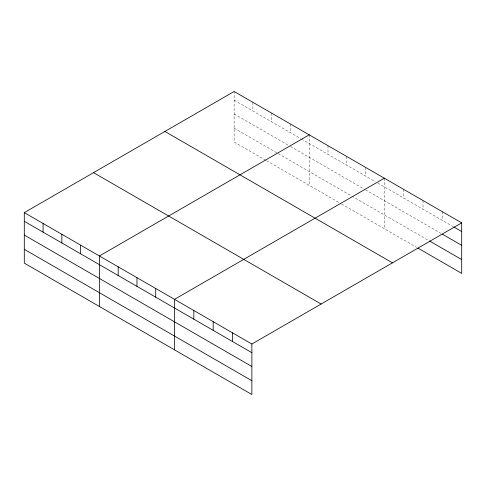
<?xml version="1.0" encoding="UTF-8"?>
<svg xmlns="http://www.w3.org/2000/svg" width="486" height="486" viewBox="0 0 486 486"><rect width="100%" height="100%" fill="white"/><g stroke="black" fill="none" stroke-linecap="round" stroke-linejoin="round"><path stroke-width="0.36" stroke-dasharray="2.43 1.82" d="M265.854 160.301L234.131 141.985L234.131 91.483M234.131 100.159L300.81 138.656M301.46 139.026L375.265 181.636M377.853 183.131L453.317 226.701M234.131 113.961L288.514 145.357M290.452 146.48L364.907 189.461M365.551 189.838L441.069 233.432M234.131 128.183L277.506 153.224M278.15 153.6L428.816 240.582M266.498 160.672L340.947 203.658M341.597 204.029L416.563 247.313M442.357 211.702L442.357 220.377M423.014 200.536L423.014 209.205M403.672 189.37L403.672 198.039M384.329 178.198L384.329 228.699M365.551 167.36L365.551 176.029M346.779 156.522L346.779 165.191M328.001 145.679L328.001 154.354M309.23 134.841L309.23 185.342M290.452 124.003L290.452 132.672M271.68 113.165L271.68 121.834M252.902 102.321L252.902 110.996"/><path stroke-width="0.73" d="M417.857 248.06L461.7 273.375L461.7 222.874L234.131 91.483L24.3 212.625L24.3 263.126L251.87 394.517L251.87 344.015L24.3 212.625M309.23 134.841L99.399 255.988L99.399 306.49M384.329 178.198L174.498 299.346L174.498 349.847M251.87 344.015L461.7 222.874M453.96 227.077L461.7 231.543M442.357 234.179L461.7 245.345M429.46 240.953L461.7 259.567M164.888 131.463L392.457 262.847M93.543 172.651L321.112 304.036M24.3 221.3L251.87 352.684M24.3 235.103L251.87 366.493M24.3 249.324L251.87 380.714M232.527 332.849L232.527 341.518M213.184 321.677L213.184 330.352M193.841 310.511L193.841 319.18M155.72 288.502L155.72 297.177M136.949 277.664L136.949 286.339M118.171 266.826L118.171 275.495M80.621 245.144L80.621 253.82M61.85 234.307L61.85 242.982M43.072 223.469L43.072 232.138"/></g></svg>
